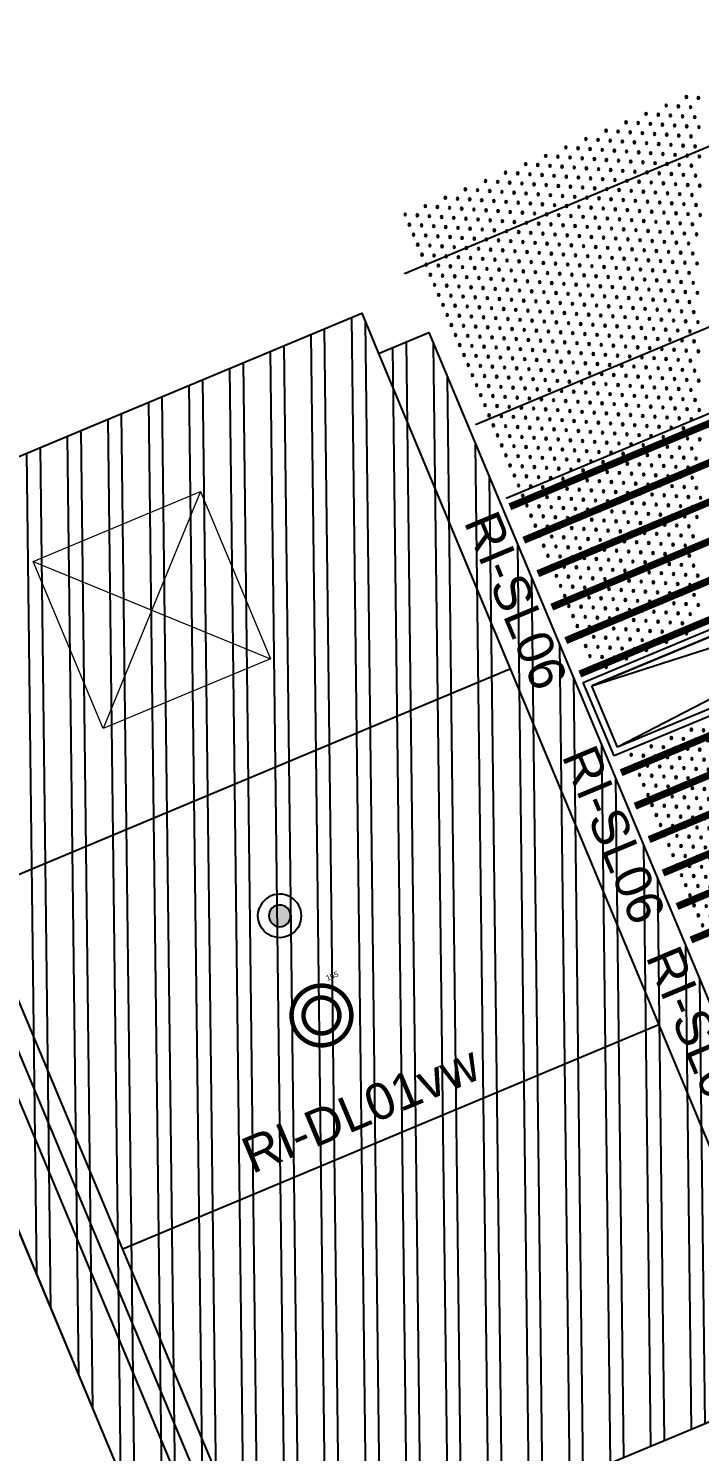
# Model space of a CAD drawing. Header units: millimetres. Extents: x 712803 to 922331, y -1382701 to -1225629.
# Drawn here: x 808986 to 810836, y -1277630 to -1273705 of the extents above; entities that cross this region are included whole.
import ezdxf
from ezdxf.enums import TextEntityAlignment as Align

# ---------------------------------------------------------------- set-up
doc = ezdxf.new("R2010")
doc.units = ezdxf.units.MM
doc.header["$LTSCALE"] = 10
doc.header["$MEASUREMENT"] = 0
doc.linetypes.add('CENTER', pattern=[50.8, 31.75, -6.35, 6.35, -6.35])
for name, color, linetype in [('I—平顶—分格线', 8, 'Continuous'), ('I—平顶—喷淋', 21, 'Continuous'), ('I—平顶—填充01(线状)', 8, 'Continuous'), ('I—平顶—暖通', 144, 'Continuous'), ('I—平顶—检修口', 144, 'Continuous'), ('I—平顶—灯具', 62, 'Continuous'), ('I—平顶—造型', 122, 'Continuous')]:
    doc.layers.add(name, color=color, linetype=linetype)
doc.styles.add('ARIAL', font='arial.ttf')
doc.styles.get("Standard").update_dxf_attribs({"font": 'arial.ttf'})
doc.dimstyles.new('\\M+19557\\M+18F80', dxfattribs={"dimtxt": 2.5, "dimasz": 0.8, "dimexe": 0, "dimexo": 0, "dimgap": 1, "dimtad": 1, "dimdec": 0, "dimzin": 0, "dimdsep": 46, "dimtxsty": 'Standard', "dimblk": 'DOT', "dimcen": 1, "dimaunit": 1, "dimadec": 3, "dimazin": 0, "dimtfac": 1, "dimtdec": 0, "dimtmove": 2, "dimatfit": 3, "dimfxl": 0, "dimtolj": 1, "dimtzin": 0, "dimarcsym": 0})

# ---------------------------------------------------------------- blocks, each defined once
blk = doc.blocks.new('30-2')
at = {"layer": 'I—平顶—分格线'}
for centre in [(-1385, -64.7), (-1355, -64.7), (-1325, -64.7), (-1295, -64.7), (-1265, -64.7), (-1235, -64.7), (-1205, -64.7), (-1175, -64.7), (-1145, -64.7), (-1115, -64.7), (-1085, -64.7), (-1055, -64.7), (-1025, -64.7), (-995, -64.7), (-965, -64.7), (-935, -64.7), (-905, -64.7), (-875, -64.7), (-845, -64.7), (-815, -64.7), (-785, -64.7), (-755, -64.7), (-725, -64.7), (-695, -64.7), (-665, -64.7), (-635, -64.7), (-605, -64.7), (-575, -64.7), (-545, -64.7), (-515, -64.7), (-485, -64.7), (-455, -64.7), (-425, -64.7), (-395, -64.7), (-365, -64.7), (-335, -64.7), (-305, -64.7), (-275, -64.7), (-245, -64.7), (-215, -64.7), (-185, -64.7), (-155, -64.7), (-125, -64.7), (-95, -64.7), (-65, -64.7), (-35, -64.7), (-1370, -94.7), (-1340, -94.7), (-1310, -94.7), (-1280, -94.7), (-1250, -94.7), (-1220, -94.7), (-1190, -94.7), (-1160, -94.7), (-1130, -94.7), (-1100, -94.7), (-1070, -94.7), (-1040, -94.7), (-1010, -94.7), (-980, -94.7), (-950, -94.7), (-920, -94.7), (-890, -94.7), (-860, -94.7), (-830, -94.7), (-800, -94.7), (-770, -94.7), (-740, -94.7), (-710, -94.7), (-680, -94.7), (-650, -94.7), (-620, -94.7), (-590, -94.7), (-560, -94.7), (-530, -94.7), (-500, -94.7), (-470, -94.7), (-440, -94.7), (-410, -94.7), (-380, -94.7), (-350, -94.7), (-320, -94.7), (-290, -94.7), (-260, -94.7), (-230, -94.7), (-200, -94.7), (-170, -94.7), (-140, -94.7), (-110, -94.7), (-80, -94.7), (-50, -94.7), (-20, -94.7), (-1385, -124.7), (-1370, -154.7), (-1355, -124.7), (-1340, -154.7), (-1325, -124.7), (-1310, -154.7), (-1295, -124.7), (-1280, -154.7), (-1265, -124.7), (-1250, -154.7), (-1235, -124.7), (-1220, -154.7), (-1205, -124.7), (-1190, -154.7), (-1175, -124.7), (-1160, -154.7), (-1145, -124.7), (-1130, -154.7), (-1115, -124.7), (-1100, -154.7), (-1085, -124.7), (-1070, -154.7), (-1055, -124.7), (-1040, -154.7), (-1025, -124.7), (-1010, -154.7), (-995, -124.7), (-980, -154.7), (-965, -124.7), (-950, -154.7), (-935, -124.7), (-920, -154.7), (-905, -124.7), (-890, -154.7), (-875, -124.7), (-860, -154.7), (-845, -124.7), (-830, -154.7), (-815, -124.7), (-800, -154.7), (-785, -124.7), (-770, -154.7), (-755, -124.7), (-740, -154.7), (-725, -124.7), (-710, -154.7), (-695, -124.7), (-680, -154.7), (-665, -124.7), (-650, -154.7), (-635, -124.7), (-620, -154.7), (-605, -124.7), (-590, -154.7), (-575, -124.7), (-560, -154.7), (-545, -124.7), (-530, -154.7), (-515, -124.7), (-500, -154.7), (-485, -124.7), (-470, -154.7), (-455, -124.7), (-440, -154.7), (-425, -124.7), (-410, -154.7), (-395, -124.7), (-380, -154.7), (-365, -124.7), (-350, -154.7), (-335, -124.7), (-320, -154.7), (-305, -124.7), (-290, -154.7), (-275, -124.7), (-260, -154.7), (-245, -124.7), (-230, -154.7), (-215, -124.7), (-200, -154.7), (-185, -124.7), (-170, -154.7), (-155, -124.7), (-140, -154.7), (-125, -124.7), (-110, -154.7), (-95, -124.7), (-80, -154.7), (-65, -124.7), (-50, -154.7), (-35, -124.7), (-20, -154.7), (-1385, -184.7), (-1355, -184.7), (-1325, -184.7), (-1295, -184.7), (-1265, -184.7), (-1235, -184.7), (-1205, -184.7), (-1175, -184.7), (-1145, -184.7), (-1115, -184.7), (-1085, -184.7), (-1055, -184.7), (-1025, -184.7), (-995, -184.7), (-965, -184.7), (-935, -184.7), (-905, -184.7), (-875, -184.7), (-845, -184.7), (-815, -184.7), (-785, -184.7), (-755, -184.7), (-725, -184.7), (-695, -184.7), (-665, -184.7), (-635, -184.7), (-605, -184.7), (-575, -184.7), (-545, -184.7), (-515, -184.7), (-485, -184.7), (-455, -184.7), (-425, -184.7), (-395, -184.7), (-365, -184.7), (-335, -184.7), (-305, -184.7), (-275, -184.7), (-245, -184.7), (-215, -184.7), (-185, -184.7), (-155, -184.7), (-125, -184.7), (-95, -184.7), (-65, -184.7), (-35, -184.7), (-1370, -214.7), (-1340, -214.7), (-1310, -214.7), (-1280, -214.7), (-1250, -214.7), (-1220, -214.7), (-1190, -214.7), (-1160, -214.7), (-1130, -214.7), (-1100, -214.7), (-1070, -214.7), (-1040, -214.7), (-1010, -214.7), (-980, -214.7), (-950, -214.7), (-920, -214.7), (-890, -214.7), (-860, -214.7), (-830, -214.7), (-800, -214.7), (-770, -214.7), (-740, -214.7), (-710, -214.7), (-680, -214.7), (-650, -214.7), (-620, -214.7), (-590, -214.7), (-560, -214.7), (-530, -214.7), (-500, -214.7), (-470, -214.7), (-440, -214.7), (-410, -214.7), (-380, -214.7), (-350, -214.7), (-320, -214.7), (-290, -214.7), (-260, -214.7), (-230, -214.7), (-200, -214.7), (-170, -214.7), (-140, -214.7), (-110, -214.7), (-80, -214.7), (-50, -214.7), (-20, -214.7), (-1385, -244.7), (-1370, -274.7), (-1355, -244.7), (-1340, -274.7), (-1325, -244.7), (-1310, -274.7), (-1295, -244.7), (-1280, -274.7), (-1265, -244.7), (-1250, -274.7), (-1235, -244.7), (-1220, -274.7), (-1205, -244.7), (-1190, -274.7), (-1175, -244.7), (-1160, -274.7), (-1145, -244.7), (-1130, -274.7), (-1115, -244.7), (-1100, -274.7), (-1085, -244.7), (-1070, -274.7), (-1055, -244.7), (-1040, -274.7), (-1025, -244.7), (-1010, -274.7), (-995, -244.7), (-980, -274.7), (-965, -244.7), (-950, -274.7), (-935, -244.7), (-920, -274.7), (-905, -244.7), (-890, -274.7), (-875, -244.7), (-860, -274.7), (-845, -244.7), (-830, -274.7), (-815, -244.7), (-800, -274.7), (-785, -244.7), (-770, -274.7), (-755, -244.7), (-740, -274.7), (-725, -244.7), (-710, -274.7), (-695, -244.7), (-680, -274.7), (-665, -244.7), (-650, -274.7), (-635, -244.7), (-620, -274.7), (-605, -244.7), (-590, -274.7), (-575, -244.7), (-560, -274.7), (-545, -244.7), (-530, -274.7), (-515, -244.7), (-500, -274.7), (-485, -244.7), (-470, -274.7), (-455, -244.7), (-440, -274.7), (-425, -244.7), (-410, -274.7), (-395, -244.7), (-380, -274.7), (-365, -244.7), (-350, -274.7), (-335, -244.7), (-320, -274.7), (-305, -244.7), (-290, -274.7), (-275, -244.7), (-260, -274.7), (-245, -244.7), (-230, -274.7), (-215, -244.7), (-200, -274.7), (-185, -244.7), (-170, -274.7), (-155, -244.7), (-140, -274.7), (-125, -244.7), (-110, -274.7), (-95, -244.7), (-80, -274.7), (-65, -244.7), (-50, -274.7), (-35, -244.7), (-20, -274.7), (-1385, -304.7), (-1355, -304.7), (-1325, -304.7), (-1295, -304.7), (-1265, -304.7), (-1235, -304.7), (-1205, -304.7), (-1175, -304.7), (-1145, -304.7), (-1115, -304.7), (-1085, -304.7), (-1055, -304.7), (-1025, -304.7), (-995, -304.7), (-965, -304.7), (-935, -304.7), (-905, -304.7), (-875, -304.7), (-845, -304.7), (-815, -304.7), (-785, -304.7), (-755, -304.7), (-725, -304.7), (-695, -304.7), (-665, -304.7), (-635, -304.7), (-605, -304.7), (-575, -304.7), (-545, -304.7), (-515, -304.7), (-485, -304.7), (-455, -304.7), (-425, -304.7), (-395, -304.7), (-365, -304.7), (-335, -304.7), (-305, -304.7), (-275, -304.7), (-245, -304.7), (-215, -304.7), (-185, -304.7), (-155, -304.7), (-125, -304.7), (-95, -304.7), (-65, -304.7), (-35, -304.7), (-1370, -334.7), (-1340, -334.7), (-1310, -334.7), (-1280, -334.7), (-1250, -334.7), (-1220, -334.7), (-1190, -334.7), (-1160, -334.7), (-1130, -334.7), (-1100, -334.7), (-1070, -334.7), (-1040, -334.7), (-1010, -334.7), (-980, -334.7), (-950, -334.7), (-920, -334.7), (-890, -334.7), (-860, -334.7), (-830, -334.7), (-800, -334.7), (-770, -334.7), (-740, -334.7), (-710, -334.7), (-680, -334.7), (-650, -334.7), (-620, -334.7), (-590, -334.7), (-560, -334.7), (-530, -334.7), (-500, -334.7), (-470, -334.7), (-440, -334.7), (-410, -334.7), (-380, -334.7), (-350, -334.7), (-320, -334.7), (-290, -334.7), (-260, -334.7), (-230, -334.7), (-200, -334.7), (-170, -334.7), (-140, -334.7), (-110, -334.7), (-80, -334.7), (-50, -334.7), (-20, -334.7), (-1385, -364.7), (-1370, -394.7), (-1355, -364.7), (-1340, -394.7), (-1325, -364.7), (-1310, -394.7), (-1295, -364.7), (-1280, -394.7), (-1265, -364.7), (-1250, -394.7), (-1235, -364.7), (-1220, -394.7), (-1205, -364.7), (-1190, -394.7), (-1175, -364.7), (-1160, -394.7), (-1145, -364.7), (-1130, -394.7), (-1115, -364.7), (-1100, -394.7), (-1085, -364.7), (-1070, -394.7), (-1055, -364.7), (-1040, -394.7), (-1025, -364.7), (-1010, -394.7), (-995, -364.7), (-980, -394.7), (-965, -364.7), (-950, -394.7), (-935, -364.7), (-920, -394.7), (-905, -364.7), (-890, -394.7), (-875, -364.7), (-860, -394.7), (-845, -364.7), (-830, -394.7), (-815, -364.7), (-800, -394.7), (-785, -364.7), (-770, -394.7), (-755, -364.7), (-740, -394.7), (-725, -364.7), (-710, -394.7), (-695, -364.7), (-680, -394.7), (-665, -364.7), (-650, -394.7), (-635, -364.7), (-620, -394.7), (-605, -364.7), (-590, -394.7), (-575, -364.7), (-560, -394.7), (-545, -364.7), (-530, -394.7), (-515, -364.7), (-500, -394.7), (-485, -364.7), (-470, -394.7), (-455, -364.7), (-440, -394.7), (-425, -364.7), (-410, -394.7), (-395, -364.7), (-380, -394.7), (-365, -364.7), (-350, -394.7), (-335, -364.7), (-320, -394.7), (-305, -364.7), (-290, -394.7), (-275, -364.7), (-260, -394.7), (-245, -364.7), (-230, -394.7), (-215, -364.7), (-200, -394.7), (-185, -364.7), (-170, -394.7), (-155, -364.7), (-140, -394.7), (-125, -364.7), (-110, -394.7), (-95, -364.7), (-80, -394.7), (-65, -364.7), (-35, -364.7), (-1385, -424.7), (-1355, -424.7), (-1325, -424.7), (-1295, -424.7), (-1265, -424.7), (-1235, -424.7), (-1205, -424.7), (-1175, -424.7), (-1145, -424.7), (-1115, -424.7), (-1085, -424.7), (-1055, -424.7), (-1025, -424.7), (-995, -424.7), (-965, -424.7), (-935, -424.7), (-905, -424.7), (-875, -424.7), (-845, -424.7), (-815, -424.7), (-785, -424.7), (-755, -424.7), (-725, -424.7), (-695, -424.7), (-665, -424.7), (-635, -424.7), (-605, -424.7), (-575, -424.7), (-545, -424.7), (-515, -424.7), (-485, -424.7), (-455, -424.7), (-425, -424.7), (-395, -424.7), (-365, -424.7), (-335, -424.7), (-305, -424.7), (-275, -424.7), (-245, -424.7), (-215, -424.7), (-185, -424.7), (-155, -424.7), (-1370, -454.7), (-1340, -454.7), (-1310, -454.7), (-1280, -454.7), (-1250, -454.7), (-1220, -454.7), (-1190, -454.7), (-1160, -454.7), (-1130, -454.7), (-1100, -454.7), (-1070, -454.7), (-1040, -454.7), (-1010, -454.7), (-980, -454.7), (-950, -454.7), (-920, -454.7), (-890, -454.7), (-860, -454.7), (-830, -454.7), (-800, -454.7), (-770, -454.7), (-740, -454.7), (-710, -454.7), (-680, -454.7), (-650, -454.7), (-620, -454.7), (-590, -454.7), (-560, -454.7), (-530, -454.7), (-500, -454.7), (-470, -454.7), (-440, -454.7), (-410, -454.7), (-380, -454.7), (-350, -454.7), (-320, -454.7), (-290, -454.7), (-260, -454.7), (-230, -454.7), (-1385, -484.7), (-1355, -484.7), (-1325, -484.7), (-1295, -484.7), (-1265, -484.7), (-1235, -484.7), (-1205, -484.7), (-1175, -484.7), (-1145, -484.7), (-1115, -484.7), (-1085, -484.7), (-1055, -484.7), (-1025, -484.7), (-995, -484.7), (-965, -484.7), (-935, -484.7), (-905, -484.7), (-875, -484.7), (-845, -484.7), (-815, -484.7), (-785, -484.7), (-755, -484.7), (-725, -484.7), (-695, -484.7), (-665, -484.7), (-635, -484.7), (-605, -484.7), (-575, -484.7), (-545, -484.7), (-515, -484.7), (-485, -484.7), (-455, -484.7), (-425, -484.7), (-395, -484.7), (-365, -484.7), (-335, -484.7), (-305, -484.7), (-1385, -544.7), (-1370, -514.7), (-1355, -544.7), (-1340, -514.7), (-1325, -544.7), (-1310, -514.7), (-1295, -544.7), (-1280, -514.7), (-1265, -544.7), (-1250, -514.7), (-1235, -544.7), (-1220, -514.7), (-1205, -544.7), (-1190, -514.7), (-1175, -544.7), (-1160, -514.7), (-1145, -544.7), (-1130, -514.7), (-1115, -544.7), (-1100, -514.7), (-1085, -544.7), (-1070, -514.7), (-1055, -544.7), (-1040, -514.7), (-1025, -544.7), (-1010, -514.7), (-995, -544.7), (-980, -514.7), (-965, -544.7), (-950, -514.7), (-935, -544.7), (-920, -514.7), (-905, -544.7), (-890, -514.7), (-875, -544.7), (-860, -514.7), (-845, -544.7), (-830, -514.7), (-815, -544.7), (-800, -514.7), (-785, -544.7), (-770, -514.7), (-755, -544.7), (-740, -514.7), (-725, -544.7), (-710, -514.7), (-695, -544.7), (-680, -514.7), (-665, -544.7), (-650, -514.7), (-635, -544.7), (-620, -514.7), (-605, -544.7), (-590, -514.7), (-575, -544.7), (-560, -514.7), (-545, -544.7), (-530, -514.7), (-515, -544.7), (-500, -514.7), (-485, -544.7), (-470, -514.7), (-455, -544.7), (-440, -514.7), (-425, -544.7), (-410, -514.7), (-380, -514.7), (-350, -514.7), (-1370, -574.7), (-1340, -574.7), (-1310, -574.7), (-1280, -574.7), (-1250, -574.7), (-1220, -574.7), (-1190, -574.7), (-1160, -574.7), (-1130, -574.7), (-1100, -574.7), (-1070, -574.7), (-1040, -574.7), (-1010, -574.7), (-980, -574.7), (-950, -574.7), (-920, -574.7), (-890, -574.7), (-860, -574.7), (-830, -574.7), (-800, -574.7), (-770, -574.7), (-740, -574.7), (-710, -574.7), (-680, -574.7), (-650, -574.7), (-620, -574.7), (-590, -574.7), (-560, -574.7), (-530, -574.7), (-500, -574.7), (-1385, -604.7), (-1355, -604.7), (-1325, -604.7), (-1295, -604.7), (-1265, -604.7), (-1235, -604.7), (-1205, -604.7), (-1175, -604.7), (-1145, -604.7), (-1115, -604.7), (-1085, -604.7), (-1055, -604.7), (-1025, -604.7), (-995, -604.7), (-965, -604.7), (-935, -604.7), (-905, -604.7), (-875, -604.7), (-845, -604.7), (-815, -604.7), (-785, -604.7), (-755, -604.7), (-725, -604.7), (-695, -604.7), (-665, -604.7), (-635, -604.7), (-605, -604.7), (-575, -604.7), (-1385, -664.7), (-1370, -634.7), (-1355, -664.7), (-1340, -634.7), (-1325, -664.7), (-1310, -634.7), (-1295, -664.7), (-1280, -634.7), (-1265, -664.7), (-1250, -634.7), (-1235, -664.7), (-1220, -634.7), (-1205, -664.7), (-1190, -634.7), (-1175, -664.7), (-1160, -634.7), (-1145, -664.7), (-1130, -634.7), (-1115, -664.7), (-1100, -634.7), (-1085, -664.7), (-1070, -634.7), (-1055, -664.7), (-1040, -634.7), (-1025, -664.7), (-1010, -634.7), (-995, -664.7), (-980, -634.7), (-965, -664.7), (-950, -634.7), (-935, -664.7), (-920, -634.7), (-905, -664.7), (-890, -634.7), (-875, -664.7), (-860, -634.7), (-845, -664.7), (-830, -634.7), (-815, -664.7), (-800, -634.7), (-785, -664.7), (-770, -634.7), (-755, -664.7), (-740, -634.7), (-725, -664.7), (-710, -634.7), (-680, -634.7), (-650, -634.7), (-1370, -694.7), (-1340, -694.7), (-1310, -694.7), (-1280, -694.7), (-1250, -694.7), (-1220, -694.7), (-1190, -694.7), (-1160, -694.7), (-1130, -694.7), (-1100, -694.7), (-1070, -694.7), (-1040, -694.7), (-1010, -694.7), (-980, -694.7), (-950, -694.7), (-920, -694.7), (-890, -694.7), (-860, -694.7), (-830, -694.7), (-800, -694.7), (-1385, -724.7), (-1355, -724.7), (-1325, -724.7), (-1295, -724.7), (-1265, -724.7), (-1235, -724.7), (-1205, -724.7), (-1175, -724.7), (-1145, -724.7), (-1115, -724.7), (-1085, -724.7), (-1055, -724.7), (-1025, -724.7), (-995, -724.7), (-965, -724.7), (-935, -724.7), (-905, -724.7), (-875, -724.7), (-1385, -784.7), (-1370, -754.7), (-1355, -784.7), (-1340, -754.7), (-1325, -784.7), (-1310, -754.7), (-1295, -784.7), (-1280, -754.7), (-1265, -784.7), (-1250, -754.7), (-1235, -784.7), (-1220, -754.7), (-1205, -784.7), (-1190, -754.7), (-1175, -784.7), (-1160, -754.7), (-1145, -784.7), (-1130, -754.7), (-1115, -784.7), (-1100, -754.7), (-1085, -784.7), (-1070, -754.7), (-1055, -784.7), (-1040, -754.7), (-1025, -784.7), (-1010, -754.7), (-980, -754.7), (-950, -754.7), (-1370, -814.7), (-1340, -814.7), (-1310, -814.7), (-1280, -814.7), (-1250, -814.7), (-1220, -814.7), (-1190, -814.7), (-1160, -814.7), (-1130, -814.7), (-1100, -814.7), (-1070, -814.7), (-1385, -844.7), (-1355, -844.7), (-1325, -844.7), (-1295, -844.7), (-1265, -844.7), (-1235, -844.7), (-1205, -844.7), (-1175, -844.7), (-1145, -844.7), (-1385, -904.7), (-1370, -874.7), (-1355, -904.7), (-1340, -874.7), (-1325, -904.7), (-1310, -874.7), (-1295, -904.7), (-1280, -874.7), (-1250, -874.7), (-1220, -874.7), (-1370, -934.7)]:
    blk.add_circle(centre, 3, dxfattribs=at)
blk = doc.blocks.new('*U327')
for p, q in [((-629.7, 85.3), (225.4, 85.3)), ((-629.7, 0), (-629.7, 85.3)), ((218.3, 78.2), (-622.6, 78.2)), ((-622.6, 78.2), (218.3, 78.2)), ((-622.6, 7.1), (-622.6, 78.2)), ((218.3, 78.2), (-622.6, 7.1)), ((-622.6, 78.2), (218.3, 7.1)), ((218.3, 78.2), (218.3, 7.1)), ((225.4, 85.3), (225.4, 0)), ((225.4, 0), (-629.7, 0)), ((218.3, 7.1), (-622.6, 7.1))]:
    blk.add_line(p, q)
blk = doc.blocks.new('P1-T2')
at = {"layer": 'I—平顶—分格线'}
for points in [[(-5230, -20), (-5230, -22429.3)], [(-5010, -20), (-5010, -22429.3)]]:
    blk.add_lwpolyline(points, dxfattribs=at)
at = {"layer": 'I—平顶—灯具', "linetype": 'CENTER', "ltscale": 0.01, "const_width": 20}
for points in [[(-4985, -20), (-4985, -22429.3)], [(-4885, -20), (-4885, -22429.3)], [(-4785, -20), (-4785, -22429.3)], [(-4685, -20), (-4685, -22429.3)], [(-4585, -20), (-4585, -22429.3)], [(-4485, -20), (-4485, -22429.3)], [(-4190, -20), (-4190, -22429.3)], [(-4090, -20), (-4090, -22429.3)], [(-3990, -20), (-3990, -22429.3)], [(-3890, -20), (-3890, -22429.3)], [(-3790, -20), (-3790, -22429.3)], [(-3690, -20), (-3690, -22429.3)]]:
    blk.add_lwpolyline(points, dxfattribs=at)
at = {"layer": 'I—平顶—造型'}
blk.add_lwpolyline([(-5690.8, -22449.3), (-5690.8, -22449.3), (-5690.8, 0), (-10.8, 0), (-10.8, -2097.6)], dxfattribs=at)
at = {"layer": 'I—平顶—分格线', "xscale": -1, "rotation": 180}
for p in [(-4455, -22449.3), (-2840, -22449.3)]:
    blk.add_blockref('30-2', p, dxfattribs=at)
at = {"layer": 'I—平顶—暖通', "xscale": 2.578178684655874, "yscale": 2.578178684655874, "zscale": 2.578178684655874, "rotation": 90}
blk.add_blockref('*U327', (-4240, -20805.8), dxfattribs=at)
at = {"layer": 'I—平顶—灯具', "linetype": 'CENTER', "ltscale": 0.01, "style": 'ARIAL'}
for p in [(-4740, -22513.4), (-4040, -22513.4), (-3440, -22513.4)]:
    blk.add_text('RI-SL06', height=100, rotation=359.9767, dxfattribs=at).set_placement(p, align=Align.MIDDLE_CENTER)
blk = doc.blocks.new('上下喷1111')
h = blk.add_hatch(color=256)
h.dxf.hatch_style = 1
edge = h.paths.add_edge_path()
edge.add_arc((0, 0), 0.5, 0, 180)
edge.add_arc((0, 0), 0.5, 180, 360)
at = {"elevation": 0}
for points in [[(-1, 0, -1), (1, 0, 0.084041)], [(-1, 0, 1), (1, 0, -0.084041)]]:
    blk.add_lwpolyline(points, format="xyb", dxfattribs=at)
blk.add_lwpolyline([(0.5, 0, 1), (-0.5, 0, 1)], format="xyb", close=True, dxfattribs=at)
blk = doc.blocks.new('*D1470')
at = {"layer": 'Defpoints', "color": 0, "transparency": 16777216}
for p in [(82.5, 69.3), (82.5, 0), (-82.5, 0)]:
    blk.add_point(p, dxfattribs=at)
at = {"color": 0, "transparency": 16777216, "insert": (69.3, 88.9), "char_height": 15, "attachment_point": 5}
blk.add_mtext('\\A1;165', dxfattribs=at)
blk = doc.blocks.new('_Dot')
at = {"color": 0, "linetype": 'ByBlock', "lineweight": -2}
blk.add_line((-0.5, 0), (-1, 0), dxfattribs=at)
at = {"color": 0, "linetype": 'ByBlock', "const_width": 0.5}
blk.add_lwpolyline([(-0.25, 0, 1), (0.25, 0, 1)], format="xyb", close=True, dxfattribs=at)
blk = doc.blocks.new('*U1471')
at = {"const_width": 12.4}
for points in [[(0, 82.5, -1), (0, -82.5, -1)], [(0, 49.5, -1), (0, -49.5, -1)]]:
    blk.add_lwpolyline(points, format="xyb", close=True, dxfattribs=at)
dim = blk.add_linear_dim(base=(82.5, 69.3), p1=(-82.5, 0), p2=(82.5, 0), dimstyle='\\M+19557\\M+18F80', override={"dimtxt": 15, "dimgap": 5, "dimse1": 1, "dimse2": 1, "dimsd1": 1, "dimsd2": 1})
dim.commit()
dim.dimension.update_dxf_attribs({"geometry": '*D1470', "text_midpoint": (69.3, 88.9), "dimtype": 128})
blk = doc.blocks.new('*U1472')
blk.add_blockref('*U1471', (0, 0))
at = {"layer": 'I—平顶—灯具', "style": 'ARIAL'}
blk.add_text('RI-DL01vw', height=100, dxfattribs=at).set_placement((0, -280.2), align=Align.MIDDLE_CENTER)

msp = doc.modelspace()

# ---------------------------------------------------------------- hatches: boundary and pattern name
at = {"layer": 'I—平顶—填充01(线状)'}
h = msp.add_hatch(dxfattribs=at)
h.set_pattern_fill('ANSI32', color=256, scale=300, angle=23)
h.set_pattern_definition([(90.68915, (788315.3, -1287144.2), (-112.49186, -1.3531), []), (90.68915, (788352.34, -1287106.26), (-112.49186, -1.3531), [])])
h.paths.add_polyline_path([(811229.4, -1277265), (811089.4, -1277323.4), (811136, -1277435.1), (809568.9, -1278089.1), (809542, -1278024.6), (809402.4, -1278082.9), (808245, -1275315.2), (808383.4, -1275257.4), (808336.9, -1275146.2), (809904.9, -1274490.5), (809951.4, -1274601.6), (810089.8, -1274543.8)])

# ---------------------------------------------------------------- linework, layer by layer
for p, q in [((809951.4, -1274601.6), (811087.1, -1277324.4)), ((809639.5, -1278012.1, 0), (808441.4, -1275150.6, 0)), ((808400.3, -1275194.8, 0), (809579.1, -1278010.2, 0)), ((809513.3, -1277982.4, 0), (808373.9, -1275261.3, 0)), ((810311.8, -1275472.9, 0), (808833.9, -1276091.6, 0)), ((810723.9, -1276453.5, 0), (809246, -1277072.2, 0))]:
    msp.add_line(p, q, dxfattribs=at)
at = {"layer": 'I—平顶—检修口', "linetype": 'Continuous', "lineweight": 0}
for p, q in [((809460.4, -1274982.2), (809191.9, -1275636.3)), ((808999.1, -1275175), (809653.2, -1275443.5))]:
    msp.add_line(p, q, dxfattribs=at)
msp.add_lwpolyline([(808999.1, -1275175), (809460.4, -1274982.2), (809653.2, -1275443.5), (809191.9, -1275636.3)], close=True, dxfattribs=at)
at = {"layer": 'I—平顶—造型'}
msp.add_lwpolyline([(811229.4, -1277265), (811089.4, -1277323.4), (811136, -1277435.1), (809568.9, -1278089.1), (809542, -1278024.6), (809402.4, -1278082.9), (808245, -1275315.2), (808383.4, -1275257.4), (808336.9, -1275146.2), (809904.9, -1274490.5), (809951.4, -1274601.6), (810089.8, -1274543.8)], close=True, dxfattribs=at)
for points in [[(791767.7, -1275439.7), (793809.3, -1280322.8), (794887.7, -1280765.4), (808197.2, -1275200.9), (810357.3, -1280367.5), (808973.3, -1280945.9), (807519.6, -1280349.4), (798228.2, -1284234), (797252, -1286613.1), (797253.1, -1286615.7), (794484.5, -1287773.3), (794483.4, -1287770.5), (793558.3, -1287390.9), (787159.3, -1290066.3), (783248.6, -1295298.6), (786739.9, -1303649.2), (790558.6, -1312783.1), (790281.8, -1312898.8)], [(808312.8, -1275477.8), (810241.4, -1280090.8), (808972.3, -1280621.2), (807518.5, -1280024.7), (797997.8, -1284005.1), (797020, -1286388), (794486.2, -1287447.4), (793557.2, -1287066.2), (786968, -1289821.1), (782905.7, -1295256.3), (786462.9, -1303764.5), (790281.8, -1312898.8)]]:
    msp.add_lwpolyline(points, dxfattribs=at)

# ---------------------------------------------------------------- block references
at = {"rotation": 292.6891305224073}
msp.add_blockref('P1-T2', (832929.7, -1270972.1, 0), dxfattribs=at)
at = {"layer": 'I—平顶—喷淋', "extrusion": (7.41388e-10, -1.4776e-08, 1), "xscale": 60.00000000000065, "yscale": 60.00000000000065, "zscale": 60.00000000000065, "rotation": 158.1416134251435}
msp.add_blockref('上下喷1111', (809678.9, -1276153, 0.1), dxfattribs=at)
at = {"layer": 'I—平顶—灯具', "rotation": 22.68913052240728}
msp.add_blockref('*U1472', (809794, -1276427.6, -0.1), dxfattribs=at)

doc.saveas('drawing.dxf')
